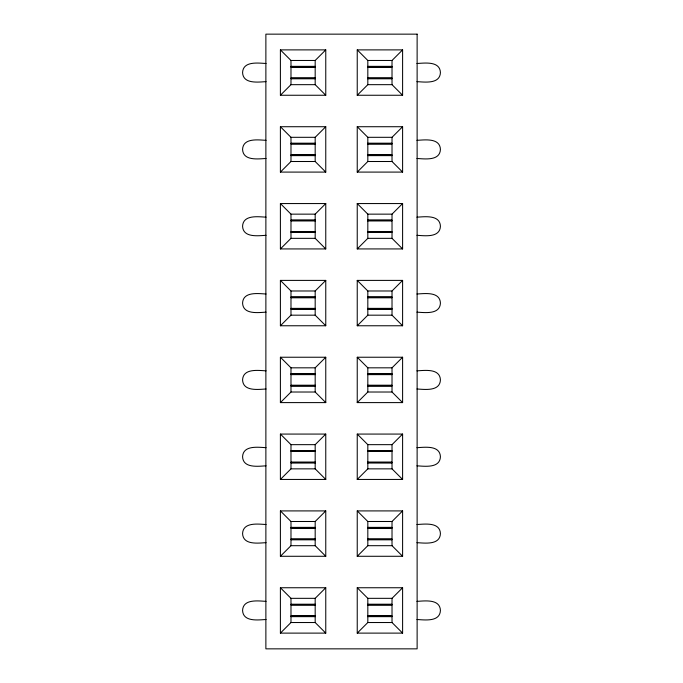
<?xml version="1.0" encoding="UTF-8"?>
<svg xmlns="http://www.w3.org/2000/svg" width="683" height="683" viewBox="0 0 683 683"><rect width="100%" height="100%" fill="white"/><g stroke="black" fill="none" stroke-linecap="round" stroke-linejoin="round"><path stroke-width="1.02" d="M280.397 95.253L290.984 84.666L290.984 60.471L280.397 49.885L325.765 49.885L325.765 95.253L280.397 95.253L280.397 49.885M325.765 95.253L315.179 84.666L315.179 60.471L325.765 49.885M280.397 172.09L290.984 161.504L290.984 137.309L280.397 126.722L325.765 126.722L325.765 172.09L280.397 172.09L280.397 126.722M325.765 172.09L315.179 161.504L315.179 137.309L325.765 126.722M357.235 95.253L367.821 84.666L367.821 60.471L357.235 49.885L402.603 49.885L402.603 95.253L357.235 95.253L357.235 49.885M367.821 60.471L392.016 60.471L402.603 49.885M280.397 248.928L290.984 238.341L290.984 214.146L280.397 203.56L325.765 203.56L325.765 248.928L280.397 248.928L280.397 203.56M325.765 248.928L315.179 238.341L315.179 214.146L325.765 203.56M357.235 172.09L367.821 161.504L367.821 137.309L357.235 126.722L402.603 126.722L402.603 172.09L357.235 172.09L357.235 126.722M367.821 137.309L392.016 137.309L402.603 126.722M280.397 325.765L290.984 315.179L315.179 315.179L325.765 325.765L280.397 325.765L280.397 280.397L325.765 280.397L325.765 325.765M315.179 315.179L315.179 290.984L325.765 280.397M357.235 248.928L367.821 238.341L367.821 214.146L357.235 203.56L402.603 203.56L402.603 248.928L357.235 248.928L357.235 203.56M367.821 214.146L392.016 214.146L402.603 203.56M280.397 402.603L290.984 392.016L290.984 367.821L280.397 357.235L325.765 357.235L325.765 402.603L280.397 402.603L280.397 357.235M290.984 367.821L315.179 367.821L325.765 357.235M357.235 325.765L367.821 315.179L392.016 315.179L402.603 325.765L402.603 280.397L357.235 280.397L357.235 325.765L402.603 325.765M357.235 280.397L367.821 290.984L392.016 290.984L402.603 280.397M280.397 479.44L290.984 468.854L290.984 444.659L280.397 434.072L325.765 434.072L325.765 479.44L280.397 479.44L280.397 434.072M325.765 479.44L315.179 468.854L315.179 444.659L325.765 434.072M357.235 402.603L367.821 392.016L367.821 367.821L357.235 357.235L402.603 357.235L402.603 402.603L357.235 402.603L357.235 357.235M367.821 367.821L392.016 367.821L402.603 357.235M280.397 556.278L290.984 545.691L290.984 521.496L280.397 510.91L325.765 510.91L325.765 556.278L280.397 556.278L280.397 510.91M325.765 556.278L315.179 545.691L315.179 521.496L325.765 510.91M357.235 479.44L367.821 468.854L367.821 444.659L357.235 434.072L402.603 434.072L402.603 479.44L357.235 479.44L357.235 434.072M367.821 444.659L392.016 444.659L402.603 434.072M280.397 633.115L290.984 622.529L290.984 598.334L280.397 587.747L325.765 587.747L325.765 633.115L280.397 633.115L280.397 587.747M325.765 633.115L315.179 622.529L315.179 598.334L325.765 587.747M357.235 556.278L367.821 545.691L367.821 521.496L357.235 510.91L402.603 510.91L402.603 556.278L357.235 556.278L357.235 510.91M367.821 521.496L392.016 521.496L402.603 510.91M357.235 633.115L367.821 622.529L367.821 598.334L357.235 587.747L402.603 587.747L402.603 633.115L357.235 633.115L357.235 587.747M402.603 633.115L392.016 622.529L392.016 598.334L402.603 587.747M290.984 60.471L315.179 60.471M266.054 63.493C258.328 63.084 243.071 60.821 242.576 72.569C243.071 84.316 258.328 82.054 266.054 81.644M416.946 63.493C424.672 63.084 439.929 60.821 440.424 72.569C439.929 84.316 424.672 82.054 416.946 81.644M291.103 66.353L315.264 66.353M367.736 66.353L391.897 66.353M291.103 66.746L315.264 66.746M367.736 66.746L391.897 66.746M291.103 66.789L315.264 66.789M367.736 66.789L391.897 66.789M291.103 67.275L315.264 67.275M367.736 67.275L391.897 67.275M291.103 77.862L315.264 77.862M367.736 77.862L391.897 77.862M291.103 78.349L315.264 78.349M367.736 78.349L391.897 78.349M291.103 78.784L315.264 78.784M367.736 78.784L391.897 78.784M290.984 84.666L315.179 84.666M367.821 84.666L392.016 84.666L402.603 95.253M290.984 137.309L315.179 137.309M266.054 140.331C258.328 139.921 243.071 137.659 242.576 149.406C243.071 161.154 258.328 158.891 266.054 158.482M416.946 140.331C424.672 139.921 439.929 137.659 440.424 149.406C439.929 161.154 424.672 158.891 416.946 158.482M291.103 143.191L315.264 143.191M367.736 143.191L391.897 143.191M291.103 143.626L315.264 143.626M367.736 143.626L391.897 143.626M291.103 144.113L315.264 144.113M367.736 144.113L391.897 144.113M291.103 154.7L315.264 154.7M367.736 154.7L391.897 154.7M291.103 155.229L315.264 155.186M367.736 155.186L391.897 155.229M291.103 155.622L315.264 155.622M367.736 155.622L391.897 155.622M290.984 161.504L315.179 161.504M367.821 161.504L392.016 161.504L402.603 172.09M290.984 214.146L315.179 214.146M266.054 217.168C258.328 216.759 243.071 214.496 242.576 226.244C243.071 237.991 258.328 235.729 266.054 235.319M416.946 217.168C424.672 216.759 439.929 214.496 440.424 226.244C439.929 237.991 424.672 235.729 416.946 235.319M291.103 220.028L315.264 220.028M367.736 220.028L391.897 220.028M291.103 220.421L315.264 220.421M367.736 220.421L391.897 220.421M291.103 220.464L315.264 220.464M367.736 220.464L391.897 220.464M291.103 220.951L315.264 220.951M367.736 220.951L391.897 220.951M291.103 231.537L315.264 231.537M367.736 231.537L391.897 231.537M291.103 232.024L315.264 232.024M367.736 232.024L391.897 232.024M291.103 232.459L315.264 232.459M367.736 232.459L391.897 232.459M290.984 238.341L315.179 238.341M367.821 238.341L392.016 238.341L402.603 248.928M280.397 280.397L290.984 290.984L315.179 290.984M266.054 294.006C258.328 293.596 243.071 291.334 242.576 303.081C243.071 314.829 258.328 312.566 266.054 312.157M416.946 294.006C424.672 293.596 439.929 291.334 440.424 303.081C439.929 314.829 424.672 312.566 416.946 312.157M291.103 296.866L315.264 296.866M367.736 296.866L391.897 296.866M291.103 297.301L315.264 297.301M367.736 297.301L391.897 297.301M291.103 297.788L315.264 297.788M367.736 297.788L391.897 297.788M291.103 308.375L315.264 308.375M367.736 308.375L391.897 308.375M291.103 308.861L315.264 308.904M367.736 308.904L391.897 308.861M291.103 309.297L315.264 309.297M367.736 309.297L391.897 309.297M266.054 370.843C258.328 370.434 243.071 368.171 242.576 379.919C243.071 391.666 258.328 389.404 266.054 388.994M416.946 370.843C424.672 370.434 439.929 368.171 440.424 379.919C439.929 391.666 424.672 389.404 416.946 388.994M291.103 373.703L315.264 373.703M367.736 373.703L391.897 373.703M291.103 374.096L315.264 374.096M367.736 374.096L391.897 374.096M291.103 374.139L315.264 374.139M367.736 374.139L391.897 374.139M291.103 374.625L315.264 374.625M367.736 374.625L391.897 374.625M291.103 385.212L315.264 385.212M367.736 385.212L391.897 385.212M291.103 385.699L315.264 385.699M367.736 385.699L391.897 385.699M291.103 386.134L315.264 386.134M367.736 386.134L391.897 386.134M290.984 392.016L315.179 392.016L325.765 402.603M367.821 392.016L392.016 392.016L402.603 402.603M290.984 444.659L315.179 444.659M266.054 447.681C258.328 447.271 243.071 445.009 242.576 456.756C243.071 468.504 258.328 466.241 266.054 465.832M416.946 447.681C424.672 447.271 439.929 445.009 440.424 456.756C439.929 468.504 424.672 466.241 416.946 465.832M291.103 450.541L315.264 450.541M367.736 450.541L391.897 450.541M291.103 450.976L315.264 450.976M367.736 450.976L391.897 450.976M291.103 451.463L315.264 451.463M367.736 451.463L391.897 451.463M291.103 462.05L315.264 462.05M367.736 462.05L391.897 462.05M291.103 462.579L315.264 462.536M367.736 462.536L391.897 462.579M291.103 462.972L315.264 462.972M367.736 462.972L391.897 462.972M290.984 468.854L315.179 468.854M367.821 468.854L392.016 468.854L402.603 479.44M290.984 521.496L315.179 521.496M266.054 524.518C258.328 524.109 243.071 521.846 242.576 533.594C243.071 545.341 258.328 543.079 266.054 542.669M416.946 524.518C424.672 524.109 439.929 521.846 440.424 533.594C439.929 545.341 424.672 543.079 416.946 542.669M291.103 527.378L315.264 527.378M367.736 527.378L391.897 527.378M291.103 527.771L315.264 527.771M367.736 527.771L391.897 527.771M291.103 527.814L315.264 527.814M367.736 527.814L391.897 527.814M291.103 528.3L315.264 528.3M367.736 528.3L391.897 528.3M291.103 538.887L315.264 538.887M367.736 538.887L391.897 538.887M291.103 539.374L315.264 539.374M367.736 539.374L391.897 539.374M291.103 539.809L315.264 539.809M367.736 539.809L391.897 539.809M290.984 545.691L315.179 545.691M367.821 545.691L392.016 545.691L402.603 556.278M290.984 598.334L315.179 598.334M367.821 598.334L392.016 598.334M266.054 601.356C258.328 600.946 243.071 598.684 242.576 610.431C243.071 622.179 258.328 619.916 266.054 619.507M416.946 601.356C424.672 600.946 439.929 598.684 440.424 610.431C439.929 622.179 424.672 619.916 416.946 619.507M291.103 604.216L315.264 604.216M367.736 604.216L391.897 604.216M291.103 604.651L315.264 604.651M367.736 604.651L391.897 604.651M291.103 605.138L315.264 605.138M367.736 605.138L391.897 605.138M291.103 615.725L315.264 615.725M367.736 615.725L391.897 615.725M291.103 616.254L315.264 616.211M367.736 616.211L391.897 616.254M291.103 616.647L315.264 616.647M367.736 616.647L391.897 616.647M290.984 622.529L315.179 622.529M367.821 622.529L392.016 622.529M392.016 60.471L392.016 84.666M392.016 137.309L392.016 161.504M392.016 214.146L392.016 238.341M392.016 290.984L392.016 315.179M392.016 367.821L392.016 392.016M392.016 444.659L392.016 468.854M392.016 521.496L392.016 545.691M367.821 290.984L367.821 315.179M315.179 367.821L315.179 392.016M290.984 290.984L290.984 315.179M417.125 34.15L265.875 34.15L265.875 648.85L417.125 648.85L417.125 34.15"/></g></svg>
